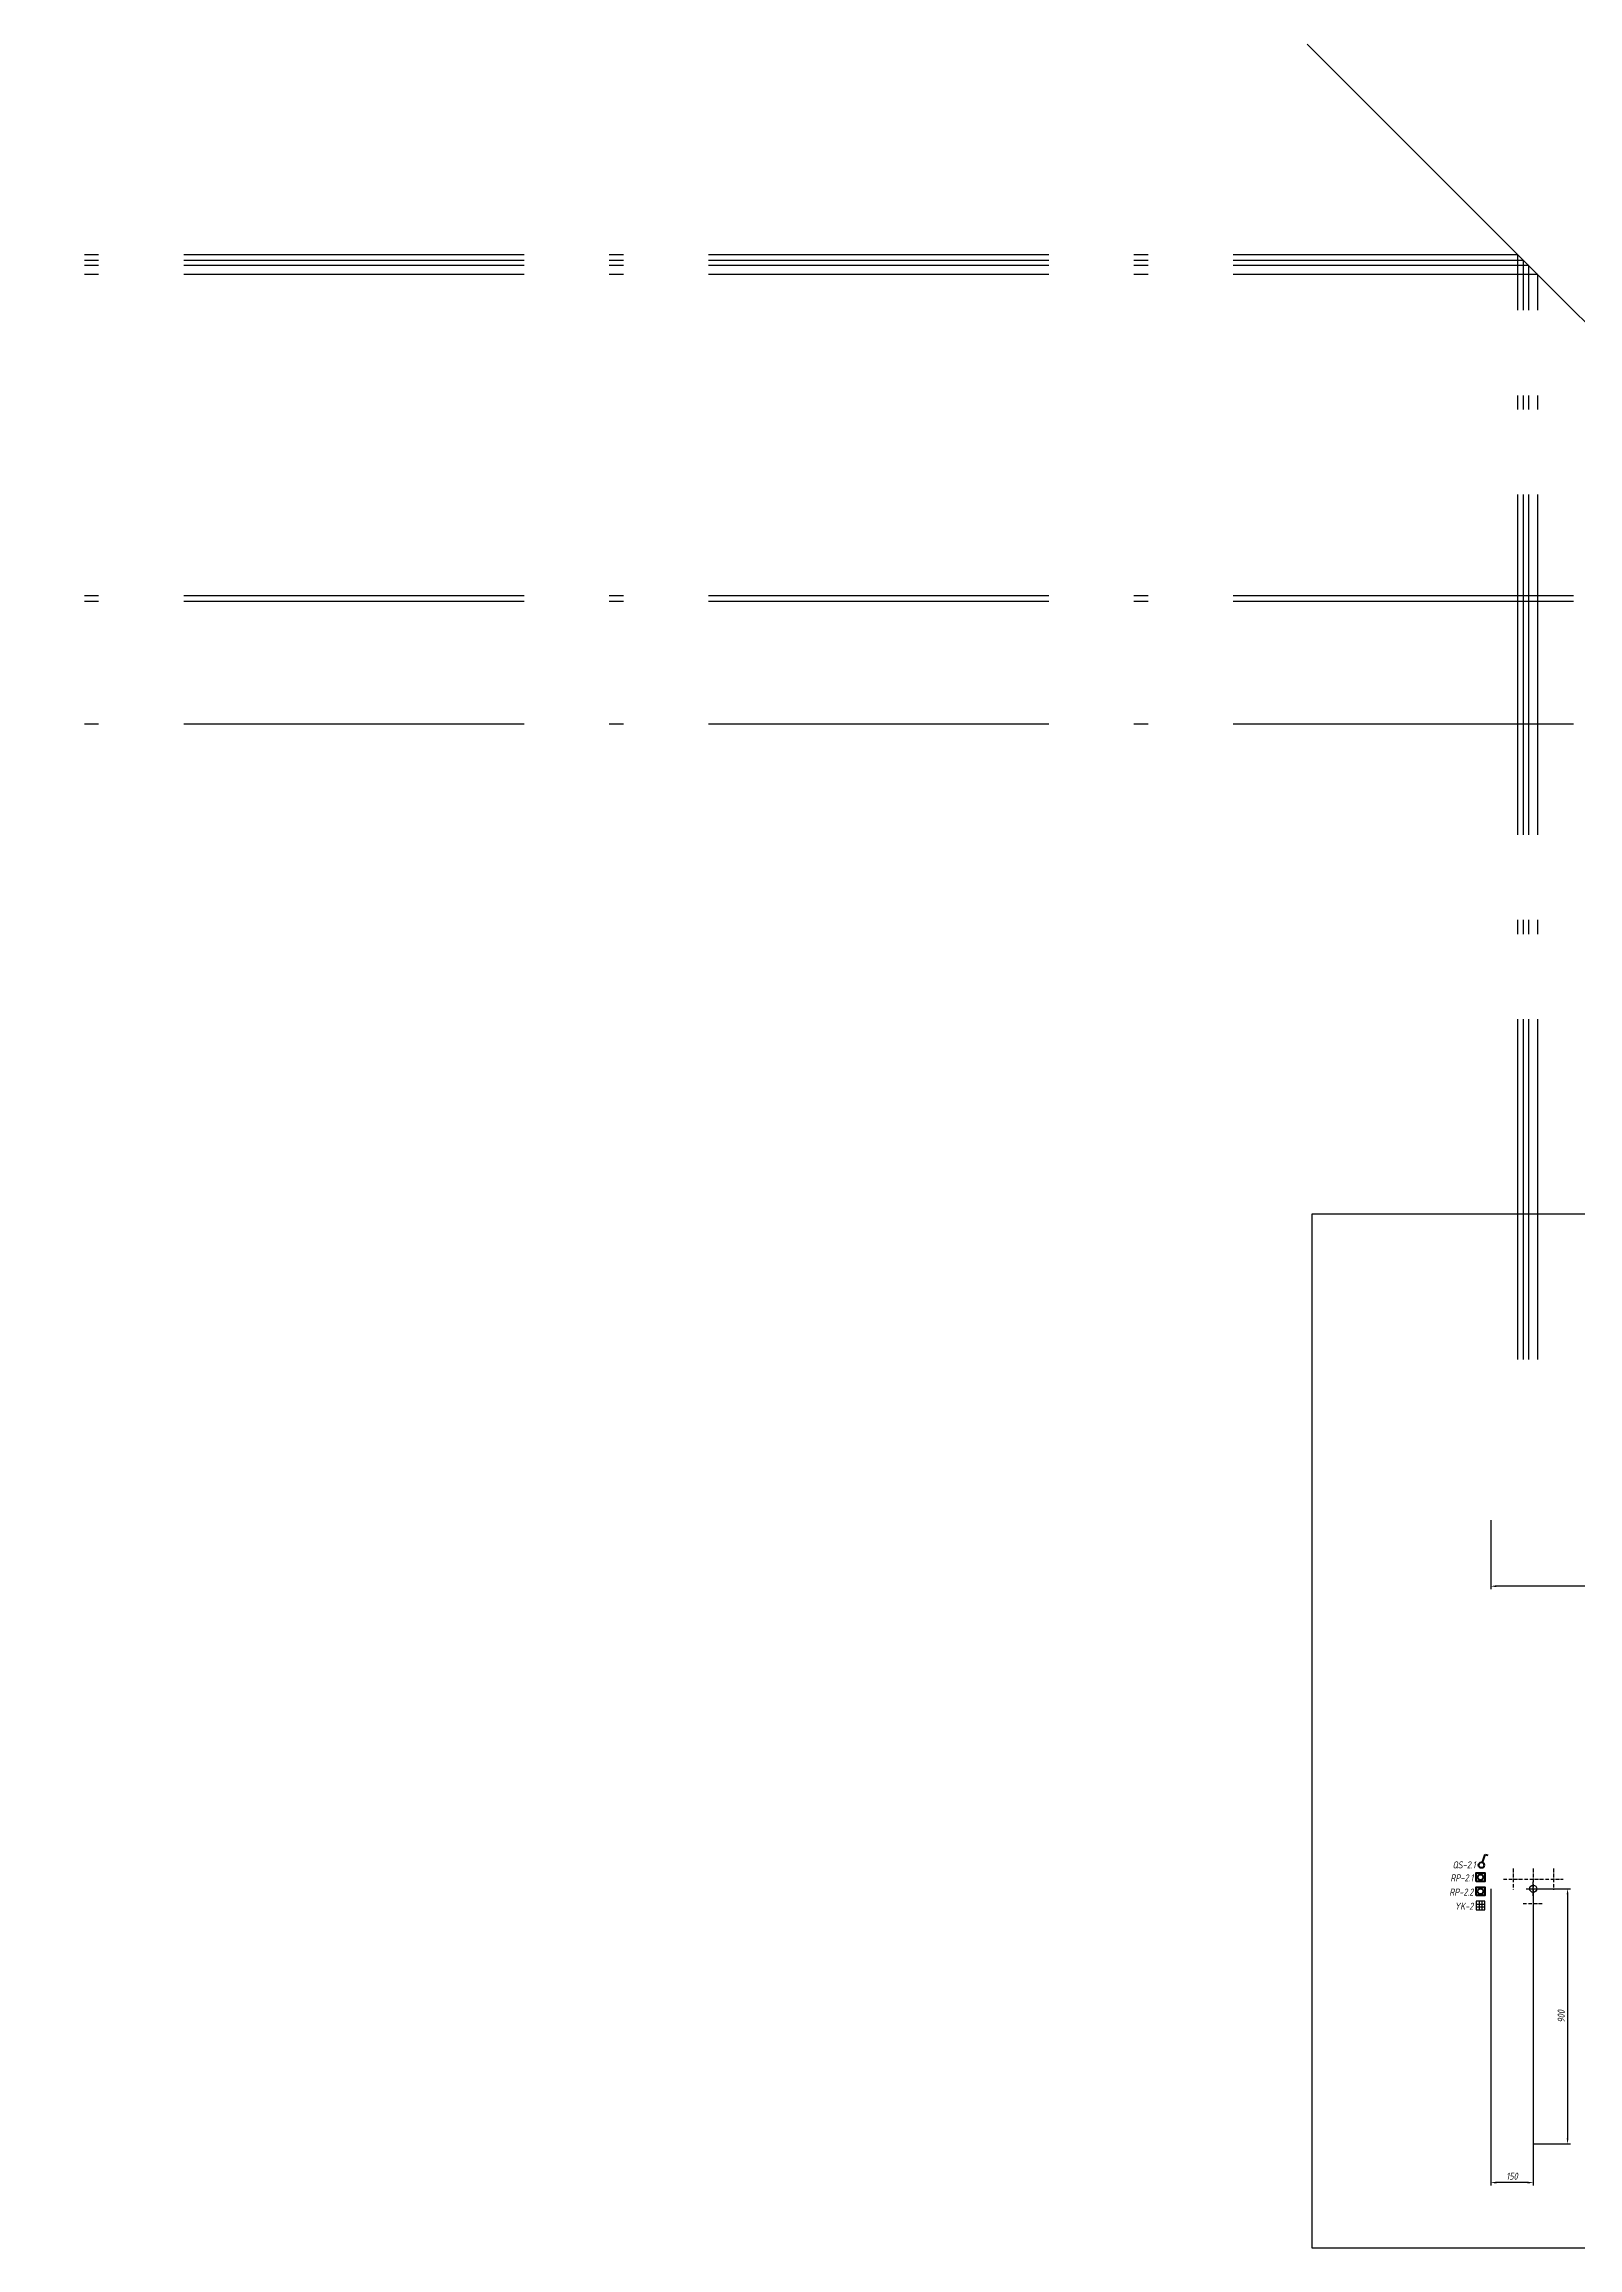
# Model space of a CAD drawing. Header units: millimetres. Extents: x -7421 to 21275, y -3440 to 28222.
# Drawn here: x 12967 to 18375, y 2545 to 10317 of the extents above; entities that cross this region are included whole.
import ezdxf
from ezdxf.enums import TextEntityAlignment as Align

# ---------------------------------------------------------------- set-up
doc = ezdxf.new("R2010")
doc.units = ezdxf.units.MM
doc.header["$PDMODE"] = 34
doc.header["$PDSIZE"] = 25
doc.linetypes.add('ACAD_ISO10W100', pattern=[18.5, 12, -3, 0.5, -3])
doc.layers.add('02 ЭОМ и СС', color=7, linetype='Continuous')
doc.layers.add('11 Привязка размеры', color=7, linetype='Continuous')
doc.layers.add('100 noprint', color=1, linetype='Continuous', plot=False)
doc.styles.get("Standard").update_dxf_attribs({"font": ''})
doc.styles.add('ГОСТ-ISOCPEUR', font='isocpeui.ttf', dxfattribs={"width": 0.8})
doc.styles.get('Standard').set_extended_font_data('Ubuntu')
doc.dimstyles.new('ISO-25', dxfattribs={"dimtxt": 2.5, "dimasz": 2.5, "dimexe": 1.25, "dimexo": 0.625, "dimtad": 1, "dimtxsty": 'Standard', "dimcen": 2.5, "dimadec": 0, "dimazin": 0, "dimtfac": 1, "dimtmove": 0, "dimatfit": 3, "dimfxl": 1, "dimarcsym": 0})

# ---------------------------------------------------------------- blocks, each defined once
blk = doc.blocks.new('*D5')
at = {"layer": '11 Привязка размеры', "color": 0, "lineweight": -2, "transparency": 16777216}
for p, q in [((18067.4, 3811.2), (18067.4, 2765)), ((18217.4, 3811.2), (18217.4, 2765)), ((18197.4, 2775), (18087.4, 2775))]:
    blk.add_line(p, q, dxfattribs=at)
at = {"layer": '11 Привязка размеры', "color": 0, "transparency": 16777216}
for points in [[(18087.4, 2778.3), (18087.4, 2771.6), (18067.4, 2775)], [(18197.4, 2771.6), (18197.4, 2778.3), (18217.4, 2775)]]:
    blk.add_solid(points, dxfattribs=at)
at = {"layer": 'Defpoints', "color": 0, "transparency": 16777216}
for p in [(18067.4, 3811.2), (18217.4, 3811.2), (18067.4, 2775)]:
    blk.add_point(p, dxfattribs=at)
at = {"layer": '11 Привязка размеры', "color": 0, "transparency": 16777216, "insert": (18142.4, 2797.5), "char_height": 25, "attachment_point": 5, "style": 'ГОСТ-ISOCPEUR'}
blk.add_mtext('150', dxfattribs=at)
blk = doc.blocks.new('*D6')
at = {"layer": '11 Привязка размеры', "color": 0, "lineweight": -2, "transparency": 16777216}
for p, q in [((18217.4, 3811.2), (18348.4, 3811.2)), ((18338.4, 3791.2), (18338.4, 2931.2)), ((18217.4, 2911.2), (18348.4, 2911.2))]:
    blk.add_line(p, q, dxfattribs=at)
at = {"layer": '11 Привязка размеры', "color": 0, "transparency": 16777216}
for points in [[(18341.7, 3791.2), (18335.1, 3791.2), (18338.4, 3811.2)], [(18335.1, 2931.2), (18341.7, 2931.2), (18338.4, 2911.2)]]:
    blk.add_solid(points, dxfattribs=at)
at = {"layer": 'Defpoints', "color": 0, "transparency": 16777216}
for p in [(18217.4, 3811.2), (18217.4, 2911.2), (18338.4, 2911.2)]:
    blk.add_point(p, dxfattribs=at)
at = {"layer": '11 Привязка размеры', "color": 0, "transparency": 16777216, "insert": (18315.9, 3361.2), "char_height": 25, "attachment_point": 5, "rotation": 90, "style": 'ГОСТ-ISOCPEUR'}
blk.add_mtext('900', dxfattribs=at)
blk = doc.blocks.new('*D8')
at = {"layer": '11 Привязка размеры', "color": 0, "lineweight": -2, "transparency": 16777216}
for p, q in [((18067.4, 5111.2), (18067.4, 4868.3)), ((18797.4, 5111.2), (18797.4, 4868.3)), ((18777.4, 4878.3), (18087.4, 4878.3))]:
    blk.add_line(p, q, dxfattribs=at)
at = {"layer": '11 Привязка размеры', "color": 0, "transparency": 16777216}
for points in [[(18087.4, 4881.6), (18087.4, 4874.9), (18067.4, 4878.3)], [(18777.4, 4874.9), (18777.4, 4881.6), (18797.4, 4878.3)]]:
    blk.add_solid(points, dxfattribs=at)
at = {"layer": 'Defpoints', "color": 0, "transparency": 16777216}
for p in [(18067.4, 5111.2), (18797.4, 5111.2), (18067.4, 4878.3)]:
    blk.add_point(p, dxfattribs=at)
at = {"layer": '11 Привязка размеры', "color": 0, "transparency": 16777216, "insert": (18432.4, 4900.8), "char_height": 25, "attachment_point": 5, "style": 'ГОСТ-ISOCPEUR'}
blk.add_mtext('730', dxfattribs=at)
blk = doc.blocks.new('кнопка 1')
at = {"color": 0, "lineweight": -2}
for p, q in [((0.35, 0.94), (1.39, 3.78)), ((1.39, 3.78), (2.34, 3.45))]:
    blk.add_line(p, q, dxfattribs=at)
blk.add_circle((0, 0), 1, dxfattribs=at)
blk = doc.blocks.new('регулятор')
at = {"color": 0, "lineweight": -2}
blk.add_lwpolyline([(-1.5, -1.5), (-1.5, 1.5), (1.5, 1.5), (1.5, -1.5)], close=True, dxfattribs=at)
blk.add_circle((0, 0), 1, dxfattribs=at)
blk = doc.blocks.new('клавиатура ОС')
at = {"color": 0}
for p, q in [((0, 2), (3, 2)), ((0, 1), (3, 1)), ((1, 3), (1, 0)), ((2, 3), (2, 0))]:
    blk.add_line(p, q, dxfattribs=at)
blk.add_lwpolyline([(0, 0), (3, 0), (3, 3), (0, 3)], close=True, dxfattribs=at)

msp = doc.modelspace()

# ---------------------------------------------------------------- linework, layer by layer
at = {"layer": '100 noprint', "color": 1, "lineweight": -2, "ltscale": 100, "flags": 128}
msp.add_lwpolyline([(17420.5, 10317.1), (21274.9, 6462.6)], dxfattribs=at)
at = {"layer": '100 noprint', "color": 1, "linetype": 'ACAD_ISO10W100', "lineweight": -2, "ltscale": 100, "flags": 128}
for points in [[(18163.4, 5678.2), (18163.4, 9574.1), (6631.2, 9574.1)], [(18183.4, 5678.2), (18183.4, 9554.1), (6631.2, 9554.1)], [(18201.4, 5678.2), (18201.4, 9536.1), (6631.2, 9536.1)], [(18233.4, 5678.2), (18233.4, 9504.1), (6631.2, 9504.1)], [(19366.4, 5678.2), (19366.4, 8371.1), (6631.2, 8370.9)], [(19386.4, 5678.2), (19386.4, 8351.1), (6631.2, 8351.1)], [(19818.4, 5678.2), (19818.4, 7919.1), (6631.2, 7919.1)]]:
    msp.add_lwpolyline(points, dxfattribs=at)
at = {"layer": '100 noprint', "lineweight": -2}
msp.add_lwpolyline([(17436.2, 6190.9), (17436.2, 2544.6), (20631.4, 2544.6), (20631.4, 6190.9)], close=True, dxfattribs=at)
at = {"layer": '11 Привязка размеры', "linetype": 'ACAD_ISO10W100'}
for p, q in [((18112.4, 3845.2), (18322.4, 3845.2)), ((18112.4, 3845.2), (18322.4, 3845.2)), ((18146.4, 3883.1), (18146.4, 3807.3)), ((18146.4, 3883.1), (18146.4, 3807.3)), ((18146.4, 3812.1), (18146.4, 3812.1)), ((18146.4, 3812.1), (18146.4, 3812.1)), ((18217.4, 3883.1), (18217.4, 3807.3)), ((18217.4, 3883.1), (18217.4, 3807.3)), ((18217.4, 3812.1), (18217.4, 3736.3)), ((18217.4, 3812.1), (18217.4, 3736.3)), ((18288.4, 3883.1), (18288.4, 3807.3)), ((18288.4, 3883.1), (18288.4, 3807.3)), ((18181.9, 3759.2), (18251.4, 3759.2)), ((18181.9, 3759.2), (18251.4, 3759.2))]:
    msp.add_line(p, q, dxfattribs=at)
at = {"layer": '11 Привязка размеры', "lineweight": -2}
msp.add_point((18217.4, 3811.2), dxfattribs=at)
msp.add_point((18217.4, 3811.2), dxfattribs=at)

# ---------------------------------------------------------------- block references
at = {"layer": '02 ЭОМ и СС', "color": 3, "lineweight": 40, "xscale": 10, "yscale": 10, "zscale": 10}
msp.add_blockref('кнопка 1', (18034.4, 3894.7), dxfattribs=at)
at = {"layer": '02 ЭОМ и СС', "lineweight": 40, "xscale": 10, "yscale": 10, "zscale": 10}
for p in [(18031.3, 3852), (18031.3, 3802)]:
    msp.add_blockref('регулятор', p, dxfattribs=at)
at = {"layer": '02 ЭОМ и СС', "xscale": 10, "yscale": 10, "zscale": 10}
msp.add_blockref('клавиатура ОС', (18016.3, 3737), dxfattribs=at)

# ---------------------------------------------------------------- texts
at = {"layer": '02 ЭОМ и СС', "linetype": 'Continuous', "style": 'ГОСТ-ISOCPEUR', "width": 0.8}
for s, p in [('QS-2.1', (18014.2, 3882.9)), ('RP-2.2', (18006.3, 3787)), ('RP-2.1', (18006.3, 3837)), ('YK-2', (18006.3, 3737))]:
    msp.add_text(s, height=25, dxfattribs=at).set_placement(p, align=Align.RIGHT)

# ---------------------------------------------------------------- dimensions: what is measured, and where the dimension line sits
at = {"layer": '11 Привязка размеры'}
for base, p1, p2, picture, middle in [((18067.4, 4878.3), (18797.4, 5111.2), (18067.4, 5111.2), '*D8', (18432.4, 4900.8)), ((18067.4, 2775), (18217.4, 3811.2), (18067.4, 3811.2), '*D5', (18142.4, 2797.5))]:
    dim = msp.add_linear_dim(base=base, p1=p1, p2=p2, dimstyle='ISO-25', override={"dimtxt": 25, "dimasz": 20, "dimexe": 10, "dimexo": 0, "dimgap": 10, "dimdec": 0, "dimtxsty": 'ГОСТ-ISOCPEUR'}, dxfattribs=at)
    dim.commit()
    dim.dimension.update_dxf_attribs({"geometry": picture, "text_midpoint": middle})
dim = msp.add_linear_dim(base=(18338.4, 2911.2), p1=(18217.4, 3811.2), p2=(18217.4, 2911.2), angle=90, dimstyle='ISO-25', override={"dimtxt": 25, "dimasz": 20, "dimexe": 10, "dimexo": 0, "dimgap": 10, "dimdec": 0, "dimtxsty": 'ГОСТ-ISOCPEUR'}, dxfattribs=at)
dim.commit()
dim.dimension.update_dxf_attribs({"geometry": '*D6', "text_midpoint": (18338.4, 3361.2), "dimtype": 160})

doc.saveas('drawing.dxf')
